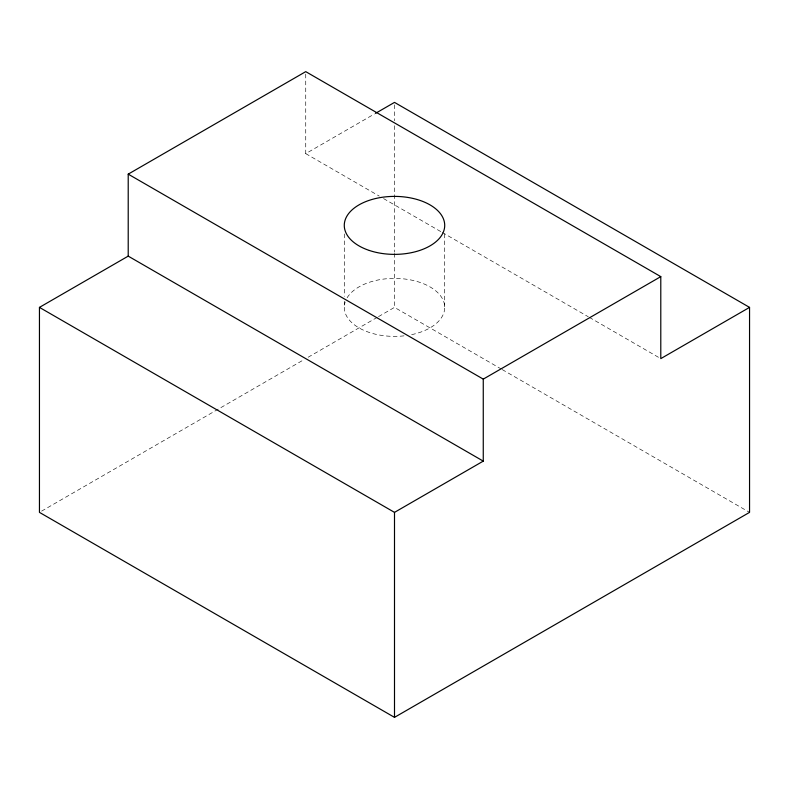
<?xml version="1.0" encoding="UTF-8"?>
<svg xmlns="http://www.w3.org/2000/svg" width="789" height="789" viewBox="0 0 789 789"><rect width="100%" height="100%" fill="white"/><g stroke="black" fill="none" stroke-linecap="round" stroke-linejoin="round"><path stroke-width="0.59" stroke-dasharray="3.94 2.96" d="M305.738 74.097L305.738 153.638L374.42 113.981M41.58 511.134L303.873 359.705M308.134 357.249L377.438 317.227M378.503 316.616L394.5 307.385L501.123 368.936M305.738 153.638L379.302 196.116M383.572 198.581L441.15 231.818M442.215 232.43L588.288 316.764M589.353 317.385L659.722 358.009M502.189 369.558L749.55 512.367M444.71 233.948L444.71 307.385M394.5 104.848L394.5 120.806M394.5 125.717L394.5 252.145M394.5 253.377L394.5 307.385M344.29 233.948L344.29 296.368M344.29 301.26L344.29 307.385M347.101 297.808A50.21 28.986 0 0 1 430.488 287.166A50.21 28.986 0 0 1 409.777 335M404.017 335.848A50.21 28.986 0 0 1 345.168 301.98"/><path stroke-width="1.18" d="M128.213 174.142L305.738 71.641L660.788 276.633L660.788 358.63L749.55 307.385L749.55 512.367L394.5 717.359L39.45 512.367L39.45 307.385L128.213 256.129L483.262 461.121L483.262 379.124L128.213 174.142L128.213 256.129M375.475 113.379L394.5 102.392L749.55 307.385M483.262 379.124L660.788 276.633M39.45 307.385L394.5 512.367L483.262 461.121M394.5 512.367L394.5 717.359M369.39 250.488A50.21 28.986 0 0 0 444.71 225.388A50.21 28.986 0 0 0 369.39 200.278A50.21 28.986 0 0 0 369.39 250.488"/></g></svg>
